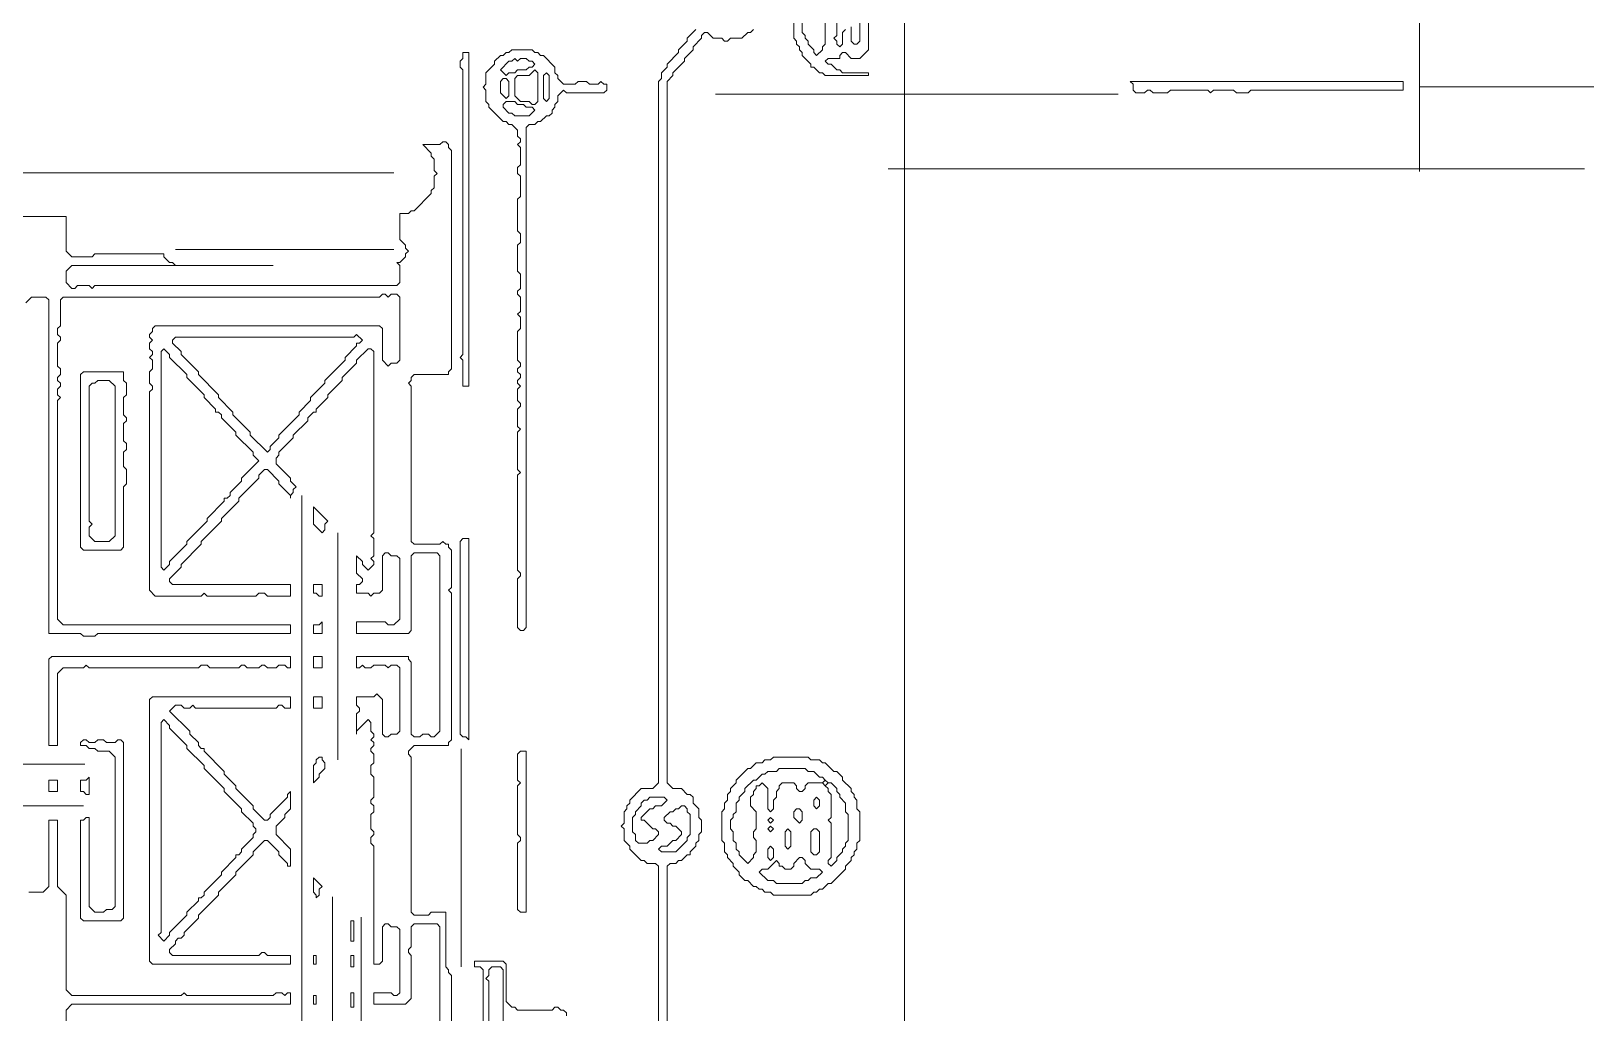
# Model space of a CAD drawing. Header units: millimetres. Extents: x 3 to 412, y 4 to 290.
# Drawn here: x 139.14 to 186.49, y 159.82 to 189.73 of the extents above; entities that cross this region are included whole.
import ezdxf

# ---------------------------------------------------------------- set-up
doc = ezdxf.new("R2010")
doc.units = ezdxf.units.MM
for name, color, linetype, lineweight in [('TRACE_CURVE', 6, 'Continuous', 0), ('TRACE_STRAIGHT', 5, 'Continuous', 0), ('TRACE_TEXT_SYMBOL', 6, 'Continuous', 0)]:
    doc.layers.add(name, color=color, linetype=linetype, lineweight=lineweight)

msp = doc.modelspace()

# ---------------------------------------------------------------- linework, layer by layer
at = {"layer": 'TRACE_CURVE', "color": 6}
for points in [[(162.363, 190.124), (162.363, 189.511), (162.45, 189.423), (162.45, 189.336), (162.538, 189.248), (162.538, 189.161), (162.626, 189.073), (162.626, 188.985), (162.888, 188.723), (162.888, 188.635), (162.976, 188.635), (163.151, 188.46), (163.239, 188.46), (163.326, 188.372), (164.64, 188.372), (164.64, 188.46), (163.852, 188.46), (163.764, 188.548), (163.676, 188.548), (163.501, 188.723), (163.414, 188.723), (163.326, 188.81), (163.414, 188.898), (163.764, 188.898), (163.764, 188.985), (163.852, 189.073), (163.939, 189.073), (164.114, 188.898), (164.377, 188.898), (164.64, 189.161), (164.64, 190.562)], [(163.326, 190.737), (163.326, 189.336), (163.239, 189.248), (163.239, 189.161), (163.063, 188.985), (162.976, 189.073), (162.976, 189.161), (162.801, 189.336), (162.801, 189.423), (162.713, 189.511), (162.713, 189.598), (162.626, 189.686), (162.626, 190.649)], [(163.939, 189.774), (163.852, 189.686), (163.852, 189.336), (163.764, 189.248), (163.676, 189.336), (163.676, 189.423), (163.589, 189.511), (163.676, 189.598), (163.676, 190.387)], [(164.377, 190.211), (164.377, 189.423), (164.289, 189.336), (164.202, 189.336), (164.114, 189.423), (164.114, 189.861)], [(159.385, 189.774), (159.123, 189.511), (159.123, 189.423), (158.86, 189.161), (158.86, 189.073), (158.51, 188.723), (158.51, 188.635), (158.334, 188.46)], [(158.51, 157.546), (158.51, 164.289), (158.597, 164.377), (158.772, 164.377), (158.86, 164.465), (158.947, 164.465), (159.123, 164.64), (159.21, 164.64), (159.21, 164.727), (159.385, 164.902), (159.385, 164.99), (159.473, 165.078), (159.473, 165.253), (159.56, 165.34), (159.56, 165.691), (159.473, 165.778), (159.473, 166.041), (159.298, 166.216), (159.298, 166.391), (159.21, 166.479), (159.123, 166.479), (158.947, 166.654), (158.685, 166.654), (158.51, 166.829), (158.51, 188.197), (158.685, 188.372), (158.685, 188.46), (159.035, 188.81), (159.035, 188.898), (159.298, 189.161), (159.298, 189.248), (159.56, 189.511), (159.56, 189.598), (159.648, 189.686), (159.736, 189.686), (159.911, 189.511)], [(159.911, 189.511), (160.173, 189.511), (160.261, 189.423), (160.349, 189.423), (160.436, 189.511), (160.786, 189.511), (160.962, 189.686), (161.049, 189.686), (161.137, 189.774)], [(153.781, 189.161), (153.693, 189.073), (153.605, 189.073), (153.518, 188.985), (153.43, 188.985), (153.255, 188.81), (153.255, 188.723), (152.992, 188.46), (152.992, 188.11), (152.905, 188.022), (152.992, 187.934), (152.992, 187.584), (153.08, 187.497), (153.08, 187.409), (153.518, 186.971), (153.605, 186.971), (153.693, 186.884), (153.781, 186.884), (153.956, 186.708), (153.956, 186.533), (154.043, 186.446), (154.043, 186.358), (153.956, 186.271), (154.043, 186.183), (154.043, 185.658), (153.956, 185.57), (153.956, 185.395), (154.043, 185.307), (154.043, 184.694), (153.956, 184.607), (153.956, 183.643), (154.043, 183.556), (154.043, 183.293), (153.956, 183.205), (153.956, 182.417), (154.043, 182.33), (154.043, 181.892), (153.956, 181.804), (153.956, 181.717), (154.043, 181.629), (154.043, 181.191), (153.956, 181.104), (154.043, 181.016), (154.043, 180.666), (153.956, 180.578), (153.956, 179.703), (154.043, 179.615), (154.043, 179.527), (153.956, 179.44), (153.956, 179.352), (154.043, 179.265), (154.043, 179.177), (153.956, 179.089), (153.956, 179.002), (154.043, 178.914), (153.956, 178.827), (153.956, 178.476), (154.043, 178.389), (154.043, 178.301), (153.956, 178.214), (153.956, 177.688), (154.043, 177.601), (153.956, 177.513), (153.956, 176.375)], [(153.956, 176.375), (154.043, 176.287), (153.956, 176.2), (153.956, 173.31), (154.043, 173.222), (154.043, 173.134), (153.956, 173.047), (153.956, 171.558), (154.043, 171.471), (154.131, 171.471), (154.218, 171.558), (154.218, 186.796), (154.306, 186.884), (154.481, 186.884), (154.569, 186.971), (154.656, 186.971), (154.831, 187.146), (154.919, 187.146), (155.007, 187.234), (155.007, 187.321), (155.094, 187.409), (155.094, 187.497), (155.182, 187.584), (155.182, 187.759), (155.357, 187.934), (155.444, 187.847), (156.583, 187.847), (156.67, 187.934), (156.67, 188.11), (156.583, 188.11), (156.495, 188.197), (156.408, 188.11), (156.145, 188.11), (156.057, 188.197), (155.795, 188.197), (155.707, 188.11), (155.357, 188.11), (155.182, 188.285), (155.182, 188.372), (155.094, 188.46), (155.094, 188.635), (154.744, 188.985), (154.656, 188.985), (154.569, 189.073), (154.481, 189.073), (154.394, 189.161), (153.781, 189.161)], [(158.334, 188.46), (158.334, 188.285), (158.247, 188.197), (158.247, 166.829), (158.072, 166.654), (157.721, 166.654), (157.371, 166.304), (157.371, 166.216), (157.283, 166.128), (157.283, 166.041), (157.196, 165.953), (157.196, 165.603), (157.108, 165.515), (157.196, 165.428), (157.196, 165.078), (157.371, 164.902), (157.371, 164.815), (157.721, 164.465), (157.809, 164.465), (157.896, 164.377), (158.159, 164.377), (158.247, 164.289), (158.247, 156.758)], [(151.679, 186.358), (151.591, 186.271), (151.066, 186.271), (151.328, 186.008), (151.328, 185.92), (151.416, 185.833), (151.416, 185.482), (151.504, 185.395), (151.416, 185.307), (151.416, 184.957), (151.328, 184.869), (151.328, 184.782), (150.803, 184.256), (150.715, 184.256), (150.628, 184.169), (150.365, 184.169), (150.365, 183.381), (150.54, 183.205), (150.54, 183.118), (150.628, 183.03), (150.54, 182.943), (150.54, 182.855), (150.365, 182.68), (150.278, 182.68), (150.365, 182.592), (150.365, 182.067), (150.278, 181.979), (141.082, 181.979), (140.995, 181.892), (140.907, 181.979), (140.557, 181.979), (140.469, 181.892), (140.382, 181.892), (140.206, 182.067), (140.206, 182.417), (140.382, 182.592), (146.512, 182.592), (143.534, 182.592), (143.447, 182.68), (143.359, 182.68), (143.184, 182.855), (143.184, 182.943), (141.082, 182.943), (140.995, 182.855), (140.382, 182.855), (140.206, 183.03), (140.206, 184.081), (138.718, 184.081)], [(150.803, 174.098), (150.715, 174.185), (150.715, 178.914), (150.628, 179.002), (150.715, 179.089), (150.715, 179.177), (150.803, 179.265), (151.854, 179.265), (151.854, 179.352), (151.941, 179.44), (151.941, 186.095), (151.854, 186.183), (151.854, 186.271), (151.766, 186.358), (151.679, 186.358)], [(138.98, 181.454), (139.156, 181.629), (139.593, 181.629), (139.681, 181.542), (139.681, 171.383), (140.644, 171.383), (140.732, 171.295), (141.082, 171.295), (141.17, 171.383), (147.037, 171.383), (147.037, 171.646), (140.119, 171.646), (139.944, 171.821), (139.944, 178.476), (140.031, 178.564), (139.944, 178.652), (139.944, 178.827), (140.031, 178.914), (140.031, 179.002), (139.944, 179.089), (139.944, 179.177), (140.031, 179.265), (140.031, 179.44), (139.944, 179.527), (139.944, 180.228), (140.031, 180.316), (140.031, 180.403), (139.944, 180.491), (139.944, 180.666), (140.031, 180.753), (140.031, 181.542), (140.119, 181.629), (149.752, 181.629), (149.84, 181.717), (149.927, 181.717), (150.015, 181.629), (150.102, 181.717), (150.278, 181.717), (150.365, 181.629), (150.365, 179.703), (150.278, 179.615), (150.102, 179.615), (150.015, 179.527), (149.84, 179.703), (149.84, 180.666), (149.752, 180.753), (142.921, 180.753), (142.834, 180.666), (142.834, 180.578), (142.746, 180.491), (142.746, 180.403), (142.834, 180.316), (142.746, 180.228), (142.746, 180.053), (142.834, 179.965), (142.834, 179.878), (142.746, 179.79), (142.834, 179.703), (142.834, 179.44), (142.746, 179.352)], [(142.746, 179.352), (142.746, 179.002), (142.834, 178.914), (142.834, 178.827), (142.746, 178.739), (142.746, 172.697), (142.921, 172.521), (144.322, 172.521), (144.41, 172.609), (144.498, 172.521), (145.986, 172.521), (146.074, 172.609), (146.249, 172.609), (146.337, 172.521), (147.037, 172.521), (147.037, 172.872), (143.447, 172.872), (143.359, 172.959), (143.359, 173.047), (143.709, 173.397), (143.709, 173.485), (144.322, 174.098), (144.322, 174.185), (144.935, 174.798), (144.935, 174.886), (145.461, 175.411), (145.461, 175.499), (146.074, 176.112), (146.074, 176.2), (146.249, 176.375), (146.337, 176.375), (146.687, 176.024), (146.687, 175.937), (147.037, 175.587), (147.037, 175.499), (147.037, 175.587), (147.125, 175.674), (147.125, 175.762), (147.212, 175.849), (147.037, 176.024), (147.037, 176.112), (146.599, 176.55), (146.599, 176.725), (146.687, 176.813), (146.687, 176.9), (147.125, 177.338), (147.125, 177.426), (147.563, 177.863), (147.563, 177.951), (147.738, 178.126), (147.825, 178.126), (147.825, 178.214), (148.176, 178.564), (148.176, 178.652), (148.614, 179.089), (148.614, 179.177), (149.051, 179.615), (149.051, 179.703), (149.402, 180.053), (149.489, 180.053), (149.577, 179.965), (149.577, 174.448), (149.489, 174.36), (149.577, 174.273)], [(149.577, 174.273), (149.577, 173.747), (149.489, 173.66), (149.577, 173.572), (149.577, 173.485), (149.402, 173.31), (149.227, 173.485), (149.227, 173.572), (149.051, 173.747), (149.051, 173.222), (149.227, 173.047), (149.227, 172.959), (149.139, 172.872), (149.051, 172.872), (149.051, 172.609), (149.402, 172.609), (149.489, 172.521), (149.577, 172.609), (149.752, 172.609), (149.84, 172.697), (149.84, 173.747), (149.927, 173.835), (150.015, 173.835), (150.102, 173.747), (150.278, 173.747), (150.365, 173.66), (150.365, 171.821), (150.19, 171.646), (150.015, 171.646), (149.927, 171.733), (149.051, 171.733), (149.051, 171.383), (150.628, 171.383), (150.715, 171.471), (150.715, 173.747), (150.803, 173.835), (151.504, 173.835), (151.591, 173.747), (151.591, 168.405), (151.416, 168.23), (151.328, 168.23), (151.241, 168.318), (151.066, 168.318), (150.978, 168.23), (150.803, 168.23), (150.715, 168.318), (150.715, 170.507), (150.628, 170.595), (150.628, 170.682), (149.051, 170.682), (149.051, 170.332), (149.139, 170.332), (149.227, 170.42), (149.314, 170.332), (149.489, 170.332), (149.577, 170.42), (149.927, 170.42), (150.015, 170.332), (150.102, 170.42), (150.278, 170.42), (150.365, 170.332), (150.365, 168.405), (150.278, 168.318), (150.102, 168.318)], [(151.941, 158.334), (151.941, 160.962), (151.854, 161.049), (151.854, 161.137), (151.766, 161.224), (151.766, 162.888), (151.328, 162.888), (151.241, 162.801), (150.803, 162.801), (150.715, 162.888), (150.715, 167.617), (150.628, 167.705), (150.628, 167.792), (150.803, 167.968), (151.854, 167.968), (151.854, 168.055), (151.941, 168.143), (151.941, 172.609), (151.854, 172.697), (151.941, 172.784), (151.941, 173.923), (151.854, 174.01), (151.854, 174.098), (151.766, 174.098), (151.679, 174.185), (151.591, 174.098), (150.803, 174.098)], [(150.102, 168.318), (150.015, 168.23), (149.927, 168.23), (149.84, 168.318), (149.84, 169.369), (149.665, 169.544), (149.577, 169.456), (149.051, 169.456), (149.051, 169.194), (149.139, 169.106), (149.139, 169.018), (149.051, 168.931), (149.051, 168.318), (149.051, 168.405), (149.402, 168.756), (149.489, 168.668), (149.489, 168.405), (149.577, 168.318), (149.577, 168.23), (149.489, 168.143), (149.577, 168.055), (149.577, 167.968), (149.489, 167.88), (149.489, 167.792), (149.577, 167.705), (149.577, 167.442), (149.489, 167.355), (149.489, 167.092), (149.577, 167.004), (149.577, 166.391), (149.489, 166.304), (149.489, 166.216), (149.577, 166.128), (149.577, 165.953), (149.489, 165.866), (149.489, 165.428), (149.577, 165.34), (149.577, 165.253), (149.489, 165.165), (149.489, 164.99), (149.577, 164.902), (149.577, 161.312), (149.752, 161.312), (149.84, 161.399), (149.84, 162.45), (149.927, 162.538), (150.015, 162.538), (150.102, 162.45), (150.278, 162.45), (150.365, 162.363), (150.365, 160.436), (150.278, 160.349), (150.19, 160.349), (150.102, 160.436), (149.577, 160.436), (149.577, 160.086), (150.54, 160.086), (150.715, 160.261), (150.715, 161.575), (150.628, 161.662), (150.628, 161.75), (150.715, 161.837), (150.715, 162.45), (150.803, 162.538)], [(140.206, 159.473), (140.206, 159.911), (140.382, 160.086), (147.037, 160.086), (147.037, 160.436), (146.95, 160.436), (146.862, 160.349), (146.775, 160.436), (146.599, 160.436), (146.512, 160.349), (143.885, 160.349), (143.797, 160.436), (143.709, 160.349), (140.382, 160.349), (140.206, 160.524), (140.206, 163.414), (139.944, 163.676), (139.944, 165.691), (139.681, 165.691), (139.681, 163.676), (139.506, 163.501), (139.068, 163.501)], [(150.803, 162.538), (151.504, 162.538), (151.591, 162.45), (151.591, 157.108)], [(155.444, 159.736), (155.444, 159.823), (155.357, 159.911), (155.269, 159.911), (155.182, 159.998), (155.094, 159.998), (155.007, 159.911), (153.956, 159.911), (153.868, 159.998), (153.781, 159.998), (153.605, 160.173), (153.605, 161.312), (153.518, 161.399), (152.642, 161.399), (152.642, 161.224), (152.817, 161.224), (152.905, 161.137), (152.905, 158.334)]]:
    msp.add_lwpolyline(points, dxfattribs=at)
for points in [[(153.781, 188.81), (153.868, 188.898), (153.956, 188.81), (154.043, 188.898), (154.218, 188.898), (154.306, 188.81), (154.394, 188.81), (154.481, 188.723), (154.394, 188.635), (154.306, 188.635), (154.218, 188.548), (153.956, 188.548), (153.868, 188.46), (153.693, 188.46), (153.605, 188.372), (153.43, 188.548), (153.693, 188.81)], [(154.481, 188.548), (154.569, 188.46), (154.569, 187.584), (154.481, 187.497), (154.394, 187.497), (154.306, 187.584), (154.043, 187.584), (153.868, 187.759), (153.868, 188.285), (153.956, 188.372), (154.306, 188.372)], [(154.744, 188.372), (154.831, 188.46), (154.919, 188.372), (154.919, 187.672), (154.831, 187.584), (154.744, 187.672)], [(153.43, 188.197), (153.518, 188.285), (153.605, 188.285), (153.693, 188.197), (153.693, 187.759), (153.605, 187.672), (153.43, 187.847)], [(153.518, 187.497), (153.605, 187.584), (153.868, 187.584), (153.956, 187.497), (154.131, 187.497), (154.218, 187.409), (154.394, 187.409), (154.481, 187.321), (154.306, 187.146), (153.868, 187.146), (153.781, 187.234), (153.693, 187.234), (153.518, 187.409)], [(148.964, 180.403), (149.051, 180.491), (149.227, 180.316), (149.139, 180.228), (149.051, 180.228), (149.051, 180.14), (148.701, 179.79), (148.701, 179.703), (148.088, 179.089), (148.088, 179.002), (147.65, 178.564), (147.65, 178.476), (147.3, 178.126), (147.3, 178.039), (146.687, 177.426), (146.687, 177.338), (146.424, 177.075), (146.424, 176.988), (146.337, 176.9), (145.811, 177.426), (145.811, 177.513), (145.286, 178.039), (145.286, 178.126), (144.848, 178.564), (144.848, 178.652), (144.235, 179.265), (144.235, 179.352), (143.709, 179.878), (143.709, 179.965), (143.447, 180.228), (143.447, 180.316), (143.534, 180.403)], [(143.096, 179.965), (143.184, 180.053), (143.359, 179.878), (143.359, 179.79), (143.885, 179.265), (143.885, 179.177), (144.41, 178.652), (144.41, 178.564), (144.76, 178.214), (144.76, 178.126), (144.848, 178.126), (144.935, 178.039), (144.935, 177.951), (145.373, 177.513), (145.373, 177.426), (145.899, 176.9), (145.899, 176.813), (146.074, 176.637), (145.549, 176.112), (145.549, 176.024), (145.198, 175.674), (145.198, 175.587), (145.111, 175.499), (145.023, 175.499), (145.023, 175.411), (144.498, 174.886), (144.498, 174.798), (143.885, 174.185), (143.885, 174.098), (143.359, 173.572), (143.359, 173.485), (143.184, 173.31), (143.096, 173.397)], [(157.896, 166.304), (157.984, 166.391), (158.422, 166.391), (158.51, 166.304), (158.334, 166.128), (158.159, 166.128), (158.072, 166.041), (157.984, 166.041), (157.721, 165.778), (157.721, 165.691), (157.809, 165.691), (158.072, 165.428), (158.159, 165.428), (158.247, 165.34), (158.247, 165.253), (158.072, 165.078), (157.984, 165.078), (157.896, 164.99), (157.634, 164.99), (157.546, 165.078), (157.546, 165.253), (157.459, 165.34), (157.459, 165.778), (157.546, 165.866), (157.546, 165.953), (157.721, 166.128), (157.721, 166.216), (157.809, 166.304)], [(158.86, 166.041), (158.947, 166.128), (159.035, 166.128), (159.123, 166.041), (159.123, 165.953), (159.21, 165.866), (159.21, 165.253), (159.123, 165.165), (159.123, 165.078), (158.772, 164.727), (158.334, 164.727), (158.247, 164.815), (158.334, 164.902), (158.51, 164.902), (158.685, 165.078), (158.772, 165.078), (158.947, 165.253), (158.947, 165.34), (158.772, 165.515), (158.685, 165.515), (158.597, 165.603), (158.51, 165.603), (158.422, 165.691), (158.422, 165.778), (158.597, 165.953), (158.685, 165.953), (158.772, 166.041)], [(153.08, 161.137), (153.167, 161.224), (153.43, 161.224), (153.518, 161.137), (153.518, 158.422), (153.343, 158.247), (153.167, 158.247), (153.08, 158.334), (153.08, 160.786), (152.992, 160.874), (153.08, 160.962)]]:
    msp.add_lwpolyline(points, close=True, dxfattribs=at)
at = {"layer": 'TRACE_STRAIGHT', "color": 5}
for p, q in [((181.42, 201.376), (181.42, 185.455)), ((165.74, 197.217), (165.74, 143.184)), ((181.42, 188.036), (188.942, 188.036)), ((159.987, 187.813), (172.248, 187.813)), ((128.024, 185.408), (150.186, 185.408)), ((165.244, 185.533), (186.446, 185.533)), ((143.534, 183.074), (150.19, 183.074)), ((147.388, 175.587), (147.388, 157.896)), ((148.482, 174.448), (148.482, 167.53)), ((152.232, 167.869), (152.232, 161.224)), ((124.765, 167.398), (140.776, 167.398)), ((124.765, 166.128), (140.732, 166.128)), ((148.322, 163.355), (148.322, 156.145)), ((149.19, 162.741), (149.19, 146.161))]:
    msp.add_line(p, q, dxfattribs=at)
at = {"layer": 'TRACE_TEXT_SYMBOL', "color": 6}
for points in [[(152.292, 189.073), (152.292, 188.898), (152.204, 188.81), (152.204, 188.635), (152.292, 188.548), (152.292, 179.878), (152.204, 179.79), (152.292, 179.703), (152.292, 178.914), (152.467, 178.914), (152.467, 189.073)], [(172.609, 188.197), (172.697, 188.11), (172.697, 187.934), (172.784, 187.847), (173.047, 187.847), (173.134, 187.934), (173.222, 187.934), (173.31, 187.847), (173.747, 187.847), (173.835, 187.934), (174.973, 187.934), (175.061, 187.847), (175.149, 187.934), (175.762, 187.934), (175.849, 187.847), (176.2, 187.847), (176.287, 187.934), (180.929, 187.934), (180.929, 188.197)], [(140.732, 179.352), (140.644, 179.265), (140.644, 174.01), (140.732, 173.923), (141.87, 173.923), (141.958, 174.01), (141.958, 175.849), (142.046, 175.937), (142.046, 176.375), (141.958, 176.462), (141.958, 176.9), (142.046, 176.988), (142.046, 177.163), (141.958, 177.25), (141.958, 177.776), (142.046, 177.863), (142.046, 177.951), (141.958, 178.039), (141.958, 178.564), (142.046, 178.652), (142.046, 179.002), (141.958, 179.089), (141.958, 179.352)], [(141.082, 179.002), (141.17, 179.089), (141.52, 179.089), (141.695, 178.914), (141.695, 174.36), (141.52, 174.185), (141.082, 174.185), (140.907, 174.36), (140.907, 174.623), (140.995, 174.711), (140.907, 174.798), (140.907, 178.914), (140.995, 179.002)], [(147.738, 175.236), (147.738, 174.711), (148.001, 174.448), (148.088, 174.536), (148.088, 174.711), (148.176, 174.798)], [(152.292, 174.273), (152.204, 174.185), (152.204, 168.318), (152.292, 168.23), (152.379, 168.23), (152.467, 168.143), (152.467, 174.273)], [(147.738, 172.872), (147.738, 172.609), (147.825, 172.609), (147.913, 172.521), (148.001, 172.521), (148.001, 172.872)], [(148.001, 171.733), (147.913, 171.646), (147.738, 171.646), (147.738, 171.383), (148.001, 171.383)], [(139.769, 170.682), (139.681, 170.595), (139.681, 167.968), (139.944, 167.968), (139.944, 170.157), (140.119, 170.332), (140.732, 170.332), (140.82, 170.42), (140.907, 170.332), (144.235, 170.332), (144.322, 170.42), (144.498, 170.42), (144.585, 170.332), (145.461, 170.332), (145.549, 170.42), (145.636, 170.42), (145.724, 170.332), (146.074, 170.332), (146.162, 170.42), (146.249, 170.42), (146.337, 170.332), (146.599, 170.332), (146.687, 170.42), (146.862, 170.42), (146.95, 170.332), (147.037, 170.332), (147.037, 170.682)], [(147.738, 170.682), (147.738, 170.332), (148.001, 170.332), (148.001, 170.682)], [(147.738, 169.456), (147.738, 169.106), (148.001, 169.106), (148.001, 169.456)], [(143.096, 168.668), (143.184, 168.756), (143.359, 168.581), (143.359, 168.493), (143.885, 167.968), (143.885, 167.88), (144.41, 167.355), (144.41, 167.267), (145.023, 166.654), (145.023, 166.566), (145.549, 166.041), (145.549, 165.953), (145.899, 165.603), (145.899, 165.515), (145.986, 165.428), (145.986, 165.34), (145.899, 165.253), (145.899, 165.165), (145.549, 164.815), (145.549, 164.727), (145.461, 164.64), (145.373, 164.64), (145.373, 164.552), (144.935, 164.114), (144.935, 164.027), (144.41, 163.501), (144.41, 163.414), (144.322, 163.326), (144.235, 163.326), (144.235, 163.239), (143.885, 162.888), (143.885, 162.801), (143.359, 162.275), (143.359, 162.188), (143.184, 162.012), (143.009, 162.188), (143.096, 162.275)], [(140.732, 168.143), (140.644, 168.055), (140.644, 167.968), (140.82, 167.968), (140.907, 167.88), (141.082, 167.88), (141.17, 167.792), (141.52, 167.792), (141.695, 167.617), (141.695, 163.063), (141.608, 162.976), (141.433, 162.976), (141.345, 162.888), (141.082, 162.888), (140.907, 163.063), (140.907, 165.778), (140.82, 165.778), (140.732, 165.691), (140.644, 165.691), (140.644, 162.713), (140.732, 162.626), (141.87, 162.626), (141.958, 162.713), (141.958, 168.055), (141.87, 168.143), (141.783, 168.143), (141.695, 168.055), (141.433, 168.055), (141.345, 168.143), (141.17, 168.143), (141.082, 168.055), (140.907, 168.055), (140.82, 168.143)], [(154.043, 167.792), (153.956, 167.705), (153.956, 166.917), (154.043, 166.829), (153.956, 166.742), (153.956, 165.253), (154.043, 165.165), (154.043, 165.078), (153.956, 164.99), (153.956, 162.976), (154.043, 162.888), (154.218, 162.888), (154.218, 167.792)], [(147.913, 167.617), (147.825, 167.53), (147.825, 167.442), (147.738, 167.355), (147.738, 166.829), (147.913, 167.004), (147.913, 167.092), (148.088, 167.267), (148.088, 167.442), (148.001, 167.53), (148.001, 167.617)], [(139.681, 166.917), (139.681, 166.566), (139.944, 166.566), (139.944, 166.917)], [(140.907, 167.004), (140.82, 166.917), (140.644, 166.917), (140.644, 166.566), (140.732, 166.566), (140.82, 166.479), (140.907, 166.479)], [(163.239, 166.829), (163.326, 166.917), (163.414, 166.829), (163.326, 166.742)], [(163.326, 166.742), (163.414, 166.829), (163.501, 166.829), (163.676, 166.654), (163.676, 166.566), (163.764, 166.479), (163.764, 166.391), (163.939, 166.216), (163.939, 165.953), (164.027, 165.866), (164.027, 165.078), (163.939, 164.99), (163.939, 164.902), (163.852, 164.815), (163.852, 164.727), (163.676, 164.552), (163.676, 164.465), (163.501, 164.289), (163.414, 164.377), (163.414, 164.465), (163.501, 164.552), (163.501, 165.603), (163.414, 165.691), (163.501, 165.778), (163.501, 166.479), (163.414, 166.566), (163.414, 166.654)], [(162.976, 166.304), (163.063, 166.391), (163.151, 166.304), (163.151, 166.128), (163.063, 166.041), (162.976, 166.128)], [(161.575, 165.691), (161.662, 165.778), (161.75, 165.691), (161.662, 165.603)], [(162.363, 165.953), (162.45, 166.041), (162.538, 166.041), (162.626, 165.953), (162.626, 165.691), (162.538, 165.603), (162.363, 165.778)], [(161.575, 165.428), (161.662, 165.515), (161.75, 165.428), (161.662, 165.34)], [(162.1, 165.34), (162.188, 165.428), (162.275, 165.34), (162.275, 164.902), (162.188, 164.815), (162.1, 164.902)], [(162.888, 165.34), (162.976, 165.428), (163.063, 165.428), (163.151, 165.34), (163.151, 164.727), (163.063, 164.64), (162.976, 164.64), (162.888, 164.727)], [(161.575, 164.815), (161.662, 164.902), (161.75, 164.815), (161.75, 164.552), (161.662, 164.465), (161.575, 164.552)], [(162.538, 164.552), (162.626, 164.552), (162.713, 164.465), (162.713, 164.377), (162.888, 164.202), (163.151, 164.202), (163.239, 164.114), (163.063, 163.939), (162.888, 163.939), (162.801, 163.852), (162.713, 163.852), (162.626, 163.764), (161.837, 163.764), (161.75, 163.852), (161.575, 163.852), (161.312, 164.114), (161.399, 164.202), (161.575, 164.202), (161.837, 164.465), (161.925, 164.377), (161.925, 164.289), (162.012, 164.289), (162.1, 164.202), (162.275, 164.202), (162.363, 164.289), (162.363, 164.377)], [(147.738, 163.939), (147.738, 163.501), (147.825, 163.414), (147.825, 163.326), (147.913, 163.414), (147.913, 163.589), (148.001, 163.676)], [(148.876, 162.626), (148.964, 162.626), (148.964, 162.012), (148.876, 162.012)], [(147.738, 161.575), (147.738, 161.312), (147.825, 161.312), (147.825, 161.575)], [(148.876, 161.575), (148.964, 161.575), (148.964, 161.224), (148.876, 161.224)], [(147.738, 160.349), (147.738, 160.086), (147.825, 160.086), (147.825, 160.349)], [(148.876, 160.436), (148.964, 160.436), (148.964, 159.998), (148.876, 159.998)]]:
    msp.add_lwpolyline(points, close=True, dxfattribs=at)
for points in [[(142.834, 169.456), (142.746, 169.369), (142.746, 161.399), (142.834, 161.312), (147.037, 161.312), (147.037, 161.575), (146.337, 161.575), (146.249, 161.662), (146.162, 161.662), (146.074, 161.575), (143.447, 161.575), (143.359, 161.662), (143.359, 161.75), (143.534, 161.925), (143.534, 162.012), (143.622, 162.1), (143.709, 162.1), (143.797, 162.188), (143.797, 162.275), (144.235, 162.713), (144.235, 162.801), (144.848, 163.414), (144.848, 163.501), (145.373, 164.027), (145.373, 164.114), (145.899, 164.64), (145.899, 164.727), (146.249, 165.078), (146.337, 165.078), (146.687, 164.727), (146.687, 164.64), (146.95, 164.377), (146.95, 164.289), (147.037, 164.289), (147.037, 164.815), (146.599, 165.253), (146.599, 165.515), (146.862, 165.778), (146.862, 165.866), (147.037, 166.041), (147.037, 166.566), (146.95, 166.479), (146.95, 166.391), (146.424, 165.866), (146.424, 165.778), (146.337, 165.691), (146.249, 165.691), (145.899, 166.041), (145.899, 166.128), (145.373, 166.654), (145.373, 166.742), (145.023, 167.092), (145.023, 167.179), (144.41, 167.792), (144.41, 167.88), (144.322, 167.88), (144.235, 167.968), (144.235, 168.055), (143.972, 168.318), (143.972, 168.405), (143.359, 169.018), (143.534, 169.194), (143.709, 169.194), (143.797, 169.106)], [(143.797, 169.106), (143.972, 169.106), (144.06, 169.194), (144.147, 169.106), (146.599, 169.106), (146.687, 169.194), (146.775, 169.194), (146.862, 169.106), (147.037, 169.106), (147.037, 169.456), (142.834, 169.456)], [(161.75, 167.617), (161.662, 167.53), (161.487, 167.53), (161.399, 167.442), (161.224, 167.442), (161.049, 167.267), (160.962, 167.267), (160.611, 166.917), (160.611, 166.829), (160.436, 166.654), (160.436, 166.566), (160.349, 166.479), (160.349, 166.304), (160.261, 166.216), (160.261, 166.041), (160.173, 165.953), (160.173, 165.078), (160.261, 164.99), (160.261, 164.727), (160.349, 164.64), (160.349, 164.552), (160.524, 164.377), (160.524, 164.289), (160.699, 164.114), (160.699, 164.027), (160.874, 163.852), (160.962, 163.852), (161.137, 163.676), (161.224, 163.676), (161.312, 163.589), (161.399, 163.589), (161.487, 163.501), (161.662, 163.501), (161.75, 163.414), (162.888, 163.414), (162.976, 163.501), (163.063, 163.501), (163.151, 163.589), (163.239, 163.589), (163.414, 163.764), (163.501, 163.764), (163.939, 164.202), (163.939, 164.289), (164.114, 164.465), (164.114, 164.552), (164.202, 164.64), (164.202, 164.727), (164.289, 164.815), (164.289, 164.99), (164.377, 165.078), (164.377, 165.953), (164.289, 166.041), (164.289, 166.304), (164.202, 166.391), (164.202, 166.479), (164.114, 166.566), (164.114, 166.654), (163.852, 166.917), (163.852, 167.004), (163.676, 167.179), (163.589, 167.179), (163.326, 167.442), (163.239, 167.442), (163.151, 167.53)], [(161.837, 167.179), (161.925, 167.267), (162.713, 167.267), (162.801, 167.179), (162.976, 167.179), (163.151, 167.004), (163.239, 167.004), (163.326, 166.917), (163.239, 166.829), (162.801, 166.829), (162.713, 166.742), (162.713, 166.654), (162.626, 166.566), (162.538, 166.566), (162.45, 166.654), (162.45, 166.742), (162.363, 166.829), (162.012, 166.829), (161.925, 166.742), (161.925, 166.654), (161.837, 166.566), (161.837, 166.391), (161.75, 166.304), (161.75, 166.041), (161.662, 165.953), (161.575, 166.041), (161.575, 166.654), (161.399, 166.829), (161.312, 166.742), (161.224, 166.742), (161.224, 166.654), (161.137, 166.566), (161.137, 166.479), (161.049, 166.391), (161.049, 166.128), (161.224, 165.953), (161.224, 165.428), (161.137, 165.34), (161.137, 165.165), (161.224, 165.078), (161.224, 164.727), (161.137, 164.64), (161.137, 164.552), (160.962, 164.377), (160.699, 164.64), (160.699, 164.727), (160.611, 164.815), (160.611, 164.99), (160.524, 165.078), (160.524, 165.34), (160.436, 165.428), (160.436, 165.691), (160.524, 165.778), (160.524, 165.866), (160.611, 165.953), (160.611, 166.216), (160.699, 166.304), (160.699, 166.391), (160.874, 166.566), (160.874, 166.654), (161.137, 166.917), (161.224, 166.917), (161.399, 167.092), (161.487, 167.092)], [(161.487, 167.092), (161.575, 167.179), (161.837, 167.179)], [(163.151, 167.53), (162.888, 167.53), (162.801, 167.617), (161.75, 167.617)]]:
    msp.add_lwpolyline(points, dxfattribs=at)

doc.saveas('drawing.dxf')
